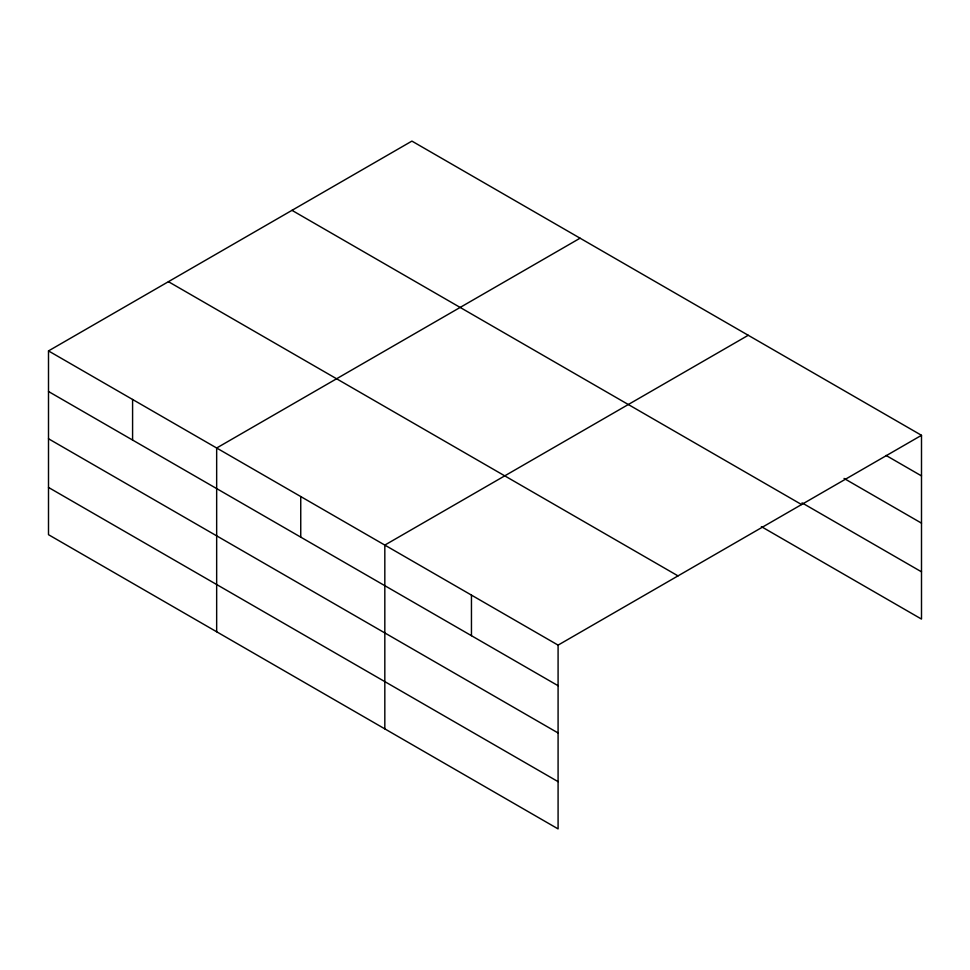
<?xml version="1.0" encoding="UTF-8"?>
<svg xmlns="http://www.w3.org/2000/svg" width="970" height="970" viewBox="0 0 970 970"><rect width="100%" height="100%" fill="white"/><g stroke="black" fill="none" stroke-linecap="round" stroke-linejoin="round"><path stroke-width="1.45" d="M558.089 732.968L558.089 645.123L48.5 350.922L48.5 534.688L558.089 828.901L558.089 732.968L48.5 438.755M761.365 526.625L921.5 619.078L921.5 435.312L411.911 141.099L48.5 350.922M580.072 238.196L216.662 448.007L216.662 631.773M748.246 335.28L384.823 545.091L384.823 728.87M558.089 645.123L921.5 435.312M886.059 455.439L921.5 475.906M844.058 478.44L921.5 523.145M802.057 502.872L921.5 571.827M291.982 210.344L801.572 504.545M168.428 281.676L678.018 575.889M48.5 391.504L558.089 685.717M48.5 487.437L558.089 781.65M471.456 595.107L471.456 635.702M300.748 496.555L300.748 537.137M132.587 399.458L132.587 440.053"/></g></svg>
